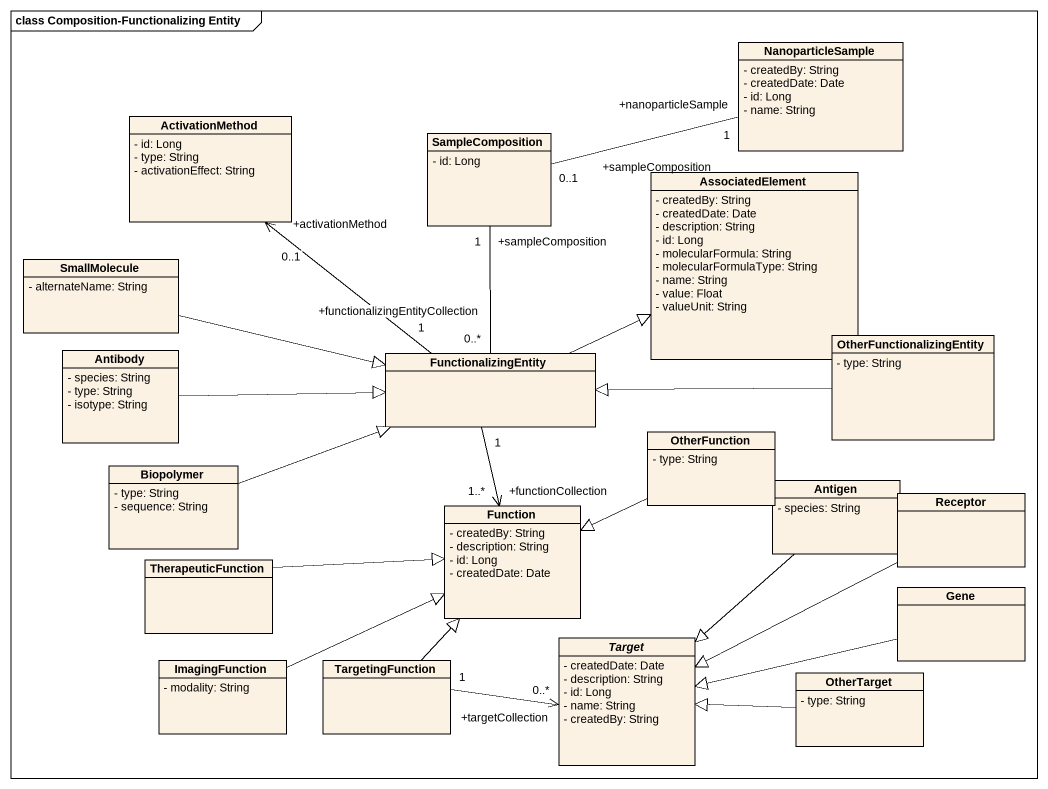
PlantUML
@startuml
mainframe class Composition-Functionalizing Entity
hide circle
hide empty members
skinparam classAttributeIconSize 0
class NanoparticleSample {
  - createdBy: String
  - createdDate: Date
  - id: Long
  - name: String
}
class ActivationMethod {
  - id: Long
  - type: String
  - activationEffect: String
}
class SampleComposition {
  - id: Long
}
class AssociatedElement {
  - createdBy: String
  - createdDate: Date
  - description: String
  - id: Long
  - molecularFormula: String
  - molecularFormulaType: String
  - name: String
  - value: Float
  - valueUnit: String
}
class SmallMolecule {
  - alternateName: String
}
class OtherFunctionalizingEntity {
  - type: String
}
class Antibody {
  - species: String
  - type: String
  - isotype: String
}
class FunctionalizingEntity
class OtherFunction {
  - type: String
}
class Biopolymer {
  - type: String
  - sequence: String
}
class Antigen {
  - species: String
}
class Function {
  - createdBy: String
  - description: String
  - id: Long
  - createdDate: Date
}
class Receptor
class TherapeuticFunction
class Gene
class ImagingFunction {
  - modality: String
}
class TargetingFunction
abstract class Target {
  - createdDate: Date
  - description: String
  - id: Long
  - name: String
  - createdBy: String
}
class OtherTarget {
  - type: String
}
NanoparticleSample "+nanoparticleSample\n1" -left- "+sampleComposition\n0..1" SampleComposition
SampleComposition "+sampleComposition\n1" -- "+functionalizingEntityCollection\n0..*" FunctionalizingEntity
SmallMolecule -right-|> FunctionalizingEntity
OtherFunctionalizingEntity -left-|> FunctionalizingEntity
Antibody -right-|> FunctionalizingEntity
FunctionalizingEntity "1" -up-> "+activationMethod\n0..1" ActivationMethod
FunctionalizingEntity -right-|> AssociatedElement
FunctionalizingEntity "1" --> "+functionCollection\n1..*" Function
OtherFunction -left-|> Function
Biopolymer -right-|> FunctionalizingEntity
Antigen --|> Target
Receptor -left-|> Target
TherapeuticFunction -right-|> Function
Gene -left-|> Target
ImagingFunction -right-|> Function
TargetingFunction -up-|> Function
TargetingFunction "1" -right-> "+targetCollection\n0..*" Target
OtherTarget -left-|> Target
@enduml
